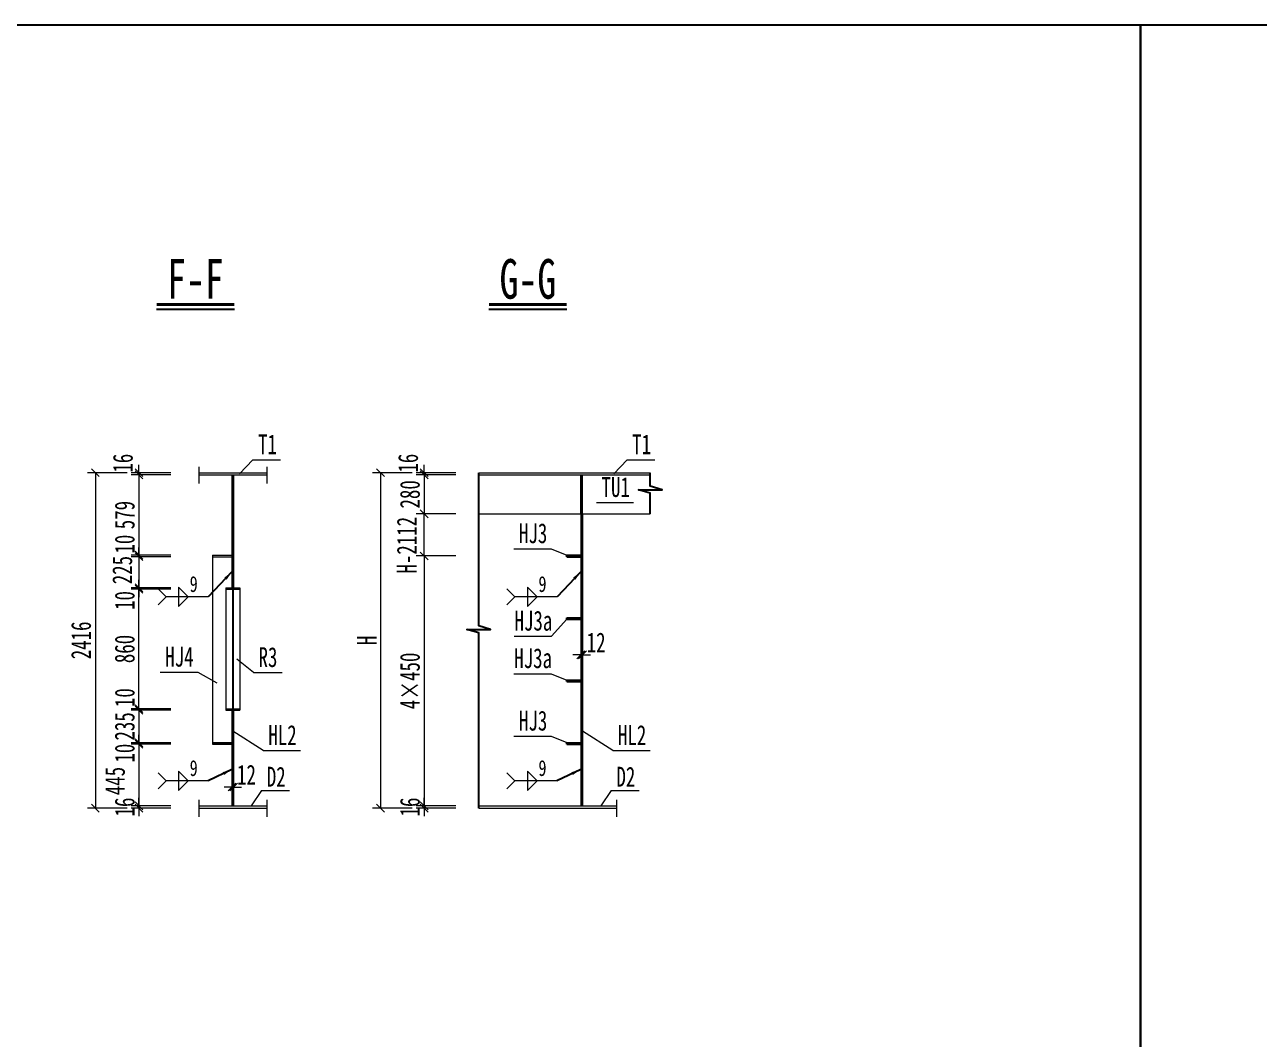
# Model space of a CAD drawing. Header units: millimetres. Extents: x -89049 to 410567, y -307459 to -100425.
# Drawn here: x 248534 to 257421, y -145943 to -138634 of the extents above; entities that cross this region are included whole.
import ezdxf
from ezdxf.enums import TextEntityAlignment as Align

# ---------------------------------------------------------------- set-up
doc = ezdxf.new("R2010")
doc.units = ezdxf.units.MM
doc.linetypes.add('DASHED', pattern=[0.75, 0.5, -0.25])
doc.layers.get('Defpoints').update_dxf_attribs({"color": 8})
for name, color, linetype, lineweight in [('Dim', 4, 'Continuous', 15), ('文字', 7, 'Continuous', 15), ('标注线及字体', 2, 'Continuous', 15), ('细实线', 4, 'Continuous', 15), ('虚线', 7, 'DASHED', 13), ('钢板粗线', 1, 'Continuous', 25), ('钢板细线', 6, 'Continuous', 15)]:
    doc.layers.add(name, color=color, linetype=linetype, lineweight=lineweight)
doc.layers.add('Text', color=4, linetype='Continuous')
doc.styles.add('111', font='', dxfattribs={"width": 0.7})
doc.styles.add('BM_Dim', font='', dxfattribs={"width": 0.85})
doc.styles.add('SMEDI', font='', dxfattribs={"width": 0.75})
doc.styles.get("Standard").update_dxf_attribs({"font": ''})
doc.styles.get('111').set_extended_font_data('仿宋_GB2312')
doc.styles.get('BM_Dim').set_extended_font_data('仿宋_GB2312')
doc.styles.get('SMEDI').set_extended_font_data('仿宋_GB2312')
doc.styles.get('Standard').set_extended_font_data('仿宋_GB2312')
doc.dimstyles.new('200', dxfattribs={"dimscale": 0, "dimtxt": 2.5, "dimasz": 1, "dimexe": 1, "dimexo": 1, "dimgap": 0.6, "dimtad": 1, "dimdec": 0, "dimdsep": 46, "dimtxsty": '111', "dimblk": 'OBLIQUE', "dimcen": 0, "dimclrd": 4, "dimclre": 4, "dimclrt": 4, "dimadec": 1, "dimazin": 2, "dimtfac": 1, "dimtdec": 0, "dimtix": 1, "dimtmove": 2, "dimatfit": 3, "dimfxl": 4, "dimfxlon": 1, "dimtolj": 1, "dimlwd": -1, "dimlwe": -1, "dimarcsym": 0})
doc.dimstyles.new('MSteel_1.0_1.0', dxfattribs={"dimtxt": 3, "dimasz": 1.2, "dimexe": 1, "dimexo": 1, "dimgap": 1, "dimtad": 3, "dimtoh": 1, "dimdec": 0, "dimzin": 0, "dimdsep": 46, "dimtxsty": 'Standard', "dimblk": 'ARCHTICK', "dimcen": 0.09, "dimclrd": 3, "dimclre": 3, "dimadec": 0, "dimazin": 0, "dimtfac": 1, "dimtdec": 4, "dimtofl": 0, "dimtmove": 0, "dimatfit": 3, "dimfxl": 1, "dimtolj": 1, "dimtzin": 0, "dimarcsym": 0})

# ---------------------------------------------------------------- blocks, each defined once
blk = doc.blocks.new('_Oblique')
at = {"color": 0, "linetype": 'ByBlock', "lineweight": -2}
blk.add_line((-0.5, -0.5), (0.5, 0.5), dxfattribs=at)
blk = doc.blocks.new('*D1506')
at = {"layer": 'Defpoints', "color": 0, "transparency": 16777216}
for p in [(250026, -144062.6), (250038, -144062.2), (250038, -144125.4)]:
    blk.add_point(p, dxfattribs=at)
at = {"layer": '细实线', "color": 4, "transparency": 16777216}
for p, q in [((250026, -144125.4), (249968.8, -144125.4)), ((250026, -144119.7), (250026, -144182.5)), ((250026, -144125.4), (250038, -144125.4)), ((250038, -144119.3), (250038, -144182.5)), ((250038, -144125.4), (250095.1, -144125.4))]:
    blk.add_line(p, q, dxfattribs=at)
at = {"layer": '细实线', "color": 4, "transparency": 16777216, "xscale": 57.14285714285715, "yscale": 57.14285714285715, "zscale": 57.14285714285715}
blk.add_blockref('_Oblique', (250026, -144125.4), dxfattribs=at)
at = {"layer": '细实线', "color": 4, "transparency": 16777216, "xscale": 57.14285714285715, "yscale": 57.14285714285715, "zscale": 57.14285714285715, "rotation": 180}
blk.add_blockref('_Oblique', (250038, -144125.4), dxfattribs=at)
at = {"layer": '细实线', "color": 4, "transparency": 16777216, "insert": (250130.2, -144036.3), "char_height": 142.86, "attachment_point": 5, "style": '111'}
blk.add_mtext('\\A1;12', dxfattribs=at)
blk = doc.blocks.new('*D1507')
at = {"layer": 'Defpoints', "color": 0, "transparency": 16777216}
for p in [(249756.2, -143571.1), (249356.6, -143806.1), (249764.4, -143806.1)]:
    blk.add_point(p, dxfattribs=at)
at = {"layer": '细实线', "color": 4, "transparency": 16777216}
for p, q in [((249356.6, -143571.1), (249356.6, -143514)), ((249585.1, -143571.1), (249299.4, -143571.1)), ((249356.6, -143571.1), (249356.6, -143806.1)), ((249585.1, -143806.1), (249299.4, -143806.1)), ((249356.6, -143806.1), (249356.6, -143863.3))]:
    blk.add_line(p, q, dxfattribs=at)
at = {"layer": '细实线', "color": 4, "transparency": 16777216, "xscale": 57.14285714285715, "yscale": 57.14285714285715, "zscale": 57.14285714285715}
for p, rotation in [((249356.6, -143571.1), 270), ((249356.6, -143806.1), 90)]:
    blk.add_blockref('_Oblique', p, dxfattribs=dict(at, rotation=rotation))
at = {"layer": '细实线', "color": 4, "transparency": 16777216, "insert": (249254.3, -143688.6), "char_height": 142.86, "attachment_point": 5, "rotation": 90, "style": '111'}
blk.add_mtext('\\A1;235', dxfattribs=at)
blk = doc.blocks.new('*D1508')
at = {"layer": 'Defpoints', "color": 0, "transparency": 16777216}
for p in [(249529.2, -143816.1), (249356.6, -144261.1), (250296.3, -144261.1)]:
    blk.add_point(p, dxfattribs=at)
at = {"layer": '细实线', "color": 4, "transparency": 16777216}
for p, q in [((249472, -143816.1), (249299.4, -143816.1)), ((249356.6, -143816.1), (249356.6, -144261.1)), ((249585.2, -144261.1), (249299.4, -144261.1))]:
    blk.add_line(p, q, dxfattribs=at)
at = {"layer": '细实线', "color": 4, "transparency": 16777216, "xscale": 57.14285714285715, "yscale": 57.14285714285715, "zscale": 57.14285714285715}
for p, rotation in [((249356.6, -143816.1), 90), ((249356.6, -144261.1), 270)]:
    blk.add_blockref('_Oblique', p, dxfattribs=dict(at, rotation=rotation))
at = {"layer": '细实线', "color": 4, "transparency": 16777216, "insert": (249184.5, -144082.2), "char_height": 142.86, "attachment_point": 5, "rotation": 90, "style": '111'}
blk.add_mtext('\\A1;445', dxfattribs=at)
blk = doc.blocks.new('*D1509')
at = {"layer": 'Defpoints', "color": 0, "transparency": 16777216}
for p in [(249356.6, -144277.1), (250263.4, -144261.1), (250263.4, -144277.1)]:
    blk.add_point(p, dxfattribs=at)
at = {"layer": '细实线', "color": 4, "transparency": 16777216}
for p, q in [((249356.6, -144261.1), (249356.6, -144204)), ((249585.2, -144261.1), (249299.4, -144261.1)), ((249585.2, -144277.1), (249299.4, -144277.1)), ((249356.6, -144261.1), (249356.6, -144277.1)), ((249356.6, -144277.1), (249356.6, -144334.3))]:
    blk.add_line(p, q, dxfattribs=at)
at = {"layer": '细实线', "color": 4, "transparency": 16777216, "xscale": 57.14285714285715, "yscale": 57.14285714285715, "zscale": 57.14285714285715}
for p, rotation in [((249356.6, -144261.1), 270), ((249356.6, -144277.1), 90)]:
    blk.add_blockref('_Oblique', p, dxfattribs=dict(at, rotation=rotation))
at = {"layer": '细实线', "color": 4, "transparency": 16777216, "insert": (249254.4, -144269.1), "char_height": 142.86, "attachment_point": 5, "rotation": 90, "style": '111'}
blk.add_mtext('\\A1;16', dxfattribs=at)
blk = doc.blocks.new('*D1510')
at = {"layer": 'Defpoints', "color": 0, "transparency": 16777216}
for p in [(249527.9, -141861.1), (249042.5, -144277.1), (249492.8, -144277.1)]:
    blk.add_point(p, dxfattribs=at)
at = {"layer": '细实线', "color": 4, "transparency": 16777216}
for p, q in [((249271.1, -141861.1), (248985.4, -141861.1)), ((249042.5, -141861.1), (249042.5, -144277.1)), ((249271.1, -144277.1), (248985.4, -144277.1))]:
    blk.add_line(p, q, dxfattribs=at)
at = {"layer": '细实线', "color": 4, "transparency": 16777216, "xscale": 57.14285714285715, "yscale": 57.14285714285715, "zscale": 57.14285714285715}
for p, rotation in [((249042.5, -141861.1), 90), ((249042.5, -144277.1), 270)]:
    blk.add_blockref('_Oblique', p, dxfattribs=dict(at, rotation=rotation))
at = {"layer": '细实线', "color": 4, "transparency": 16777216, "insert": (248940.3, -143069.1), "char_height": 142.86, "attachment_point": 5, "rotation": 90, "style": '111'}
blk.add_mtext('\\A1;2416', dxfattribs=at)
blk = doc.blocks.new('*D1511')
at = {"layer": 'Defpoints', "color": 0, "transparency": 16777216}
for p in [(249356.6, -141877.1), (250281.2, -141861.1), (250281.2, -141877.1)]:
    blk.add_point(p, dxfattribs=at)
at = {"layer": '细实线', "color": 4, "transparency": 16777216}
for p, q in [((249356.6, -141861.1), (249356.6, -141804)), ((249585.1, -141861.1), (249299.4, -141861.1)), ((249585.1, -141877.1), (249299.4, -141877.1)), ((249356.6, -141861.1), (249356.6, -141877.1)), ((249356.6, -141877.1), (249356.6, -141934.3))]:
    blk.add_line(p, q, dxfattribs=at)
at = {"layer": '细实线', "color": 4, "transparency": 16777216, "xscale": 57.14285714285715, "yscale": 57.14285714285715, "zscale": 57.14285714285715}
for p, rotation in [((249356.6, -141861.1), 270), ((249356.6, -141877.1), 90)]:
    blk.add_blockref('_Oblique', p, dxfattribs=dict(at, rotation=rotation))
at = {"layer": '细实线', "color": 4, "transparency": 16777216, "insert": (249241.4, -141792.7), "char_height": 142.86, "attachment_point": 5, "rotation": 90, "style": '111'}
blk.add_mtext('\\A1;16', dxfattribs=at)
blk = doc.blocks.new('*D1512')
at = {"layer": 'Defpoints', "color": 0, "transparency": 16777216}
for p in [(249510.4, -141877.1), (249356.6, -142456.1), (249652.3, -142456.1)]:
    blk.add_point(p, dxfattribs=at)
at = {"layer": '细实线', "color": 4, "transparency": 16777216}
for p, q in [((249453.3, -141877.1), (249299.4, -141877.1)), ((249356.6, -141877.1), (249356.6, -142456.1)), ((249585.1, -142456.1), (249299.4, -142456.1))]:
    blk.add_line(p, q, dxfattribs=at)
at = {"layer": '细实线', "color": 4, "transparency": 16777216, "xscale": 57.14285714285715, "yscale": 57.14285714285715, "zscale": 57.14285714285715}
for p, rotation in [((249356.6, -141877.1), 90), ((249356.6, -142456.1), 270)]:
    blk.add_blockref('_Oblique', p, dxfattribs=dict(at, rotation=rotation))
at = {"layer": '细实线', "color": 4, "transparency": 16777216, "insert": (249254.3, -142166.6), "char_height": 142.86, "attachment_point": 5, "rotation": 90, "style": '111'}
blk.add_mtext('\\A1;579', dxfattribs=at)
blk = doc.blocks.new('*D1513')
at = {"layer": 'Defpoints', "color": 0, "transparency": 16777216}
for p in [(249356.6, -142701.1), (249745.7, -142701.1), (249618.5, -143561.1)]:
    blk.add_point(p, dxfattribs=at)
at = {"layer": '细实线', "color": 4, "transparency": 16777216}
for p, q in [((249585.1, -142701.1), (249299.4, -142701.1)), ((249356.6, -143561.1), (249356.6, -142701.1)), ((249561.4, -143561.1), (249299.4, -143561.1))]:
    blk.add_line(p, q, dxfattribs=at)
at = {"layer": '细实线', "color": 4, "transparency": 16777216, "xscale": 57.14285714285715, "yscale": 57.14285714285715, "zscale": 57.14285714285715}
for p, rotation in [((249356.6, -142701.1), 90), ((249356.6, -143561.1), 270)]:
    blk.add_blockref('_Oblique', p, dxfattribs=dict(at, rotation=rotation))
at = {"layer": '细实线', "color": 4, "transparency": 16777216, "insert": (249254.3, -143131.1), "char_height": 142.86, "attachment_point": 5, "rotation": 90, "style": '111'}
blk.add_mtext('\\A1;860', dxfattribs=at)
blk = doc.blocks.new('*D1514')
at = {"layer": 'Defpoints', "color": 0, "transparency": 16777216}
for p in [(249724.3, -142466.1), (249356.6, -142691.1), (249720.5, -142691.1)]:
    blk.add_point(p, dxfattribs=at)
at = {"layer": '细实线', "color": 4, "transparency": 16777216}
for p, q in [((249585.1, -142466.1), (249299.4, -142466.1)), ((249356.6, -142466.1), (249356.6, -142691.1)), ((249585.1, -142691.1), (249299.4, -142691.1))]:
    blk.add_line(p, q, dxfattribs=at)
at = {"layer": '细实线', "color": 4, "transparency": 16777216, "xscale": 57.14285714285715, "yscale": 57.14285714285715, "zscale": 57.14285714285715}
for p, rotation in [((249356.6, -142466.1), 90), ((249356.6, -142691.1), 270)]:
    blk.add_blockref('_Oblique', p, dxfattribs=dict(at, rotation=rotation))
at = {"layer": '细实线', "color": 4, "transparency": 16777216, "insert": (249237.1, -142562.8), "char_height": 142.86, "attachment_point": 5, "rotation": 90, "style": '111'}
blk.add_mtext('\\A1;225', dxfattribs=at)
blk = doc.blocks.new('角焊缝1')
at = {"layer": 'Dim'}
blk.add_line((-3101.17, 370.22), (-3106.48, 370.22), dxfattribs=at)
blk.add_lwpolyline([(-3107.48, 369.22), (-3106.48, 370.22), (-3107.48, 371.22)], dxfattribs=at)
blk.add_lwpolyline([(-3104.91, 371.45), (-3104.91, 368.99), (-3103.68, 370.22)], close=True, dxfattribs=at)
blk = doc.blocks.new('_ArchTick')
at = {"color": 0, "linetype": 'ByBlock', "const_width": 0.15}
blk.add_lwpolyline([(-0.5, -0.5), (0.5, 0.5)], dxfattribs=at)
blk = doc.blocks.new('*D1523')
at = {"layer": 'Defpoints', "color": 0, "transparency": 16777216}
for p in [(249356.6, -143816.1), (249719.4, -143816.1), (249720.5, -143806.1)]:
    blk.add_point(p, dxfattribs=at)
at = {"layer": '细实线', "color": 4, "transparency": 16777216}
for p, q in [((249356.6, -143806.1), (249356.6, -143749)), ((249585.2, -143806.1), (249299.4, -143806.1)), ((249585.2, -143816.1), (249299.4, -143816.1)), ((249356.6, -143806.1), (249356.6, -143816.1)), ((249356.6, -143816.1), (249356.6, -143873.3))]:
    blk.add_line(p, q, dxfattribs=at)
at = {"layer": '细实线', "color": 4, "transparency": 16777216, "xscale": 57.14285714285715, "yscale": 57.14285714285715, "zscale": 57.14285714285715}
for p, rotation in [((249356.6, -143806.1), 270), ((249356.6, -143816.1), 90)]:
    blk.add_blockref('_Oblique', p, dxfattribs=dict(at, rotation=rotation))
at = {"layer": '细实线', "color": 4, "transparency": 16777216, "insert": (249254.4, -143881.5), "char_height": 142.86, "attachment_point": 5, "rotation": 90, "style": '111'}
blk.add_mtext('\\A1;10', dxfattribs=at)
blk = doc.blocks.new('*D1524')
at = {"layer": 'Defpoints', "color": 0, "transparency": 16777216}
for p in [(249356.6, -143571.1), (249719.4, -143571.1), (249720.5, -143561.1)]:
    blk.add_point(p, dxfattribs=at)
at = {"layer": '细实线', "color": 4, "transparency": 16777216}
for p, q in [((249356.6, -143561.1), (249356.6, -143504)), ((249585.2, -143561.1), (249299.4, -143561.1)), ((249585.2, -143571.1), (249299.4, -143571.1)), ((249356.6, -143561.1), (249356.6, -143571.1)), ((249356.6, -143571.1), (249356.6, -143628.3))]:
    blk.add_line(p, q, dxfattribs=at)
at = {"layer": '细实线', "color": 4, "transparency": 16777216, "xscale": 57.14285714285715, "yscale": 57.14285714285715, "zscale": 57.14285714285715}
for p, rotation in [((249356.6, -143561.1), 270), ((249356.6, -143571.1), 90)]:
    blk.add_blockref('_Oblique', p, dxfattribs=dict(at, rotation=rotation))
at = {"layer": '细实线', "color": 4, "transparency": 16777216, "insert": (249254.4, -143481.3), "char_height": 142.86, "attachment_point": 5, "rotation": 90, "style": '111'}
blk.add_mtext('\\A1;10', dxfattribs=at)
blk = doc.blocks.new('*D1525')
at = {"layer": 'Defpoints', "color": 0, "transparency": 16777216}
for p in [(249356.6, -142701.1), (249719.4, -142701.1), (249720.5, -142691.1)]:
    blk.add_point(p, dxfattribs=at)
at = {"layer": '细实线', "color": 4, "transparency": 16777216}
for p, q in [((249585.2, -142691.1), (249299.4, -142691.1)), ((249585.2, -142701.1), (249299.4, -142701.1)), ((249356.6, -142691.1), (249356.6, -142634)), ((249356.6, -142691.1), (249356.6, -142701.1)), ((249356.6, -142701.1), (249356.6, -142758.3))]:
    blk.add_line(p, q, dxfattribs=at)
at = {"layer": '细实线', "color": 4, "transparency": 16777216, "xscale": 57.14285714285715, "yscale": 57.14285714285715, "zscale": 57.14285714285715}
for p, rotation in [((249356.6, -142691.1), 270), ((249356.6, -142701.1), 90)]:
    blk.add_blockref('_Oblique', p, dxfattribs=dict(at, rotation=rotation))
at = {"layer": '细实线', "color": 4, "transparency": 16777216, "insert": (249254.4, -142781.8), "char_height": 142.86, "attachment_point": 5, "rotation": 90, "style": '111'}
blk.add_mtext('\\A1;10', dxfattribs=at)
blk = doc.blocks.new('*D1526')
at = {"layer": 'Defpoints', "color": 0, "transparency": 16777216}
for p in [(249356.6, -142466.1), (249719.4, -142466.1), (249720.5, -142456.1)]:
    blk.add_point(p, dxfattribs=at)
at = {"layer": '细实线', "color": 4, "transparency": 16777216}
for p, q in [((249356.6, -142456.1), (249356.6, -142399)), ((249585.2, -142456.1), (249299.4, -142456.1)), ((249585.2, -142466.1), (249299.4, -142466.1)), ((249356.6, -142456.1), (249356.6, -142466.1)), ((249356.6, -142466.1), (249356.6, -142523.3))]:
    blk.add_line(p, q, dxfattribs=at)
at = {"layer": '细实线', "color": 4, "transparency": 16777216, "xscale": 57.14285714285715, "yscale": 57.14285714285715, "zscale": 57.14285714285715}
for p, rotation in [((249356.6, -142456.1), 270), ((249356.6, -142466.1), 90)]:
    blk.add_blockref('_Oblique', p, dxfattribs=dict(at, rotation=rotation))
at = {"layer": '细实线', "color": 4, "transparency": 16777216, "insert": (249254.4, -142375.9), "char_height": 142.86, "attachment_point": 5, "rotation": 90, "style": '111'}
blk.add_mtext('\\A1;10', dxfattribs=at)
blk = doc.blocks.new('*D1527')
at = {"layer": 'Defpoints', "color": 0, "transparency": 16777216}
for p in [(252536.6, -143125.2), (252548.6, -143116.5), (252548.6, -143173)]:
    blk.add_point(p, dxfattribs=at)
at = {"layer": '细实线', "color": 4, "transparency": 16777216}
for p, q in [((252536.6, -143173), (252479.5, -143173)), ((252536.6, -143173), (252536.6, -143230.2)), ((252536.6, -143173), (252548.6, -143173)), ((252548.6, -143173), (252548.6, -143230.2)), ((252548.6, -143173), (252605.7, -143173))]:
    blk.add_line(p, q, dxfattribs=at)
at = {"layer": '细实线', "color": 4, "transparency": 16777216, "xscale": 57.14285714285715, "yscale": 57.14285714285715, "zscale": 57.14285714285715}
blk.add_blockref('_Oblique', (252536.6, -143173), dxfattribs=at)
at = {"layer": '细实线', "color": 4, "transparency": 16777216, "xscale": 57.14285714285715, "yscale": 57.14285714285715, "zscale": 57.14285714285715, "rotation": 180}
blk.add_blockref('_Oblique', (252548.6, -143173), dxfattribs=at)
at = {"layer": '细实线', "color": 4, "transparency": 16777216, "insert": (252646.9, -143084), "char_height": 142.86, "attachment_point": 5, "style": '111'}
blk.add_mtext('\\A1;12', dxfattribs=at)
blk = doc.blocks.new('*D1528')
at = {"layer": 'Defpoints', "color": 0, "transparency": 16777216}
for p in [(252396.6, -142461.1), (251409.6, -144261.1), (252349.3, -144261.1)]:
    blk.add_point(p, dxfattribs=at)
at = {"layer": '细实线', "color": 4, "transparency": 16777216}
for p, q in [((251638.2, -142461.1), (251352.5, -142461.1)), ((251409.6, -142461.1), (251409.6, -144261.1)), ((251638.2, -144261.1), (251352.5, -144261.1))]:
    blk.add_line(p, q, dxfattribs=at)
at = {"layer": '细实线', "color": 4, "transparency": 16777216, "xscale": 57.14285714285715, "yscale": 57.14285714285715, "zscale": 57.14285714285715}
for p, rotation in [((251409.6, -142461.1), 90), ((251409.6, -144261.1), 270)]:
    blk.add_blockref('_Oblique', p, dxfattribs=dict(at, rotation=rotation))
at = {"layer": '细实线', "color": 4, "transparency": 16777216, "insert": (251307.4, -143361.1), "char_height": 142.86, "attachment_point": 5, "rotation": 90, "style": '111'}
blk.add_mtext('\\A1;4×450', dxfattribs=at)
blk = doc.blocks.new('*D1529')
at = {"layer": 'Defpoints', "color": 0, "transparency": 16777216}
for p in [(251409.6, -144277.1), (252316.5, -144261.1), (252316.5, -144277.1)]:
    blk.add_point(p, dxfattribs=at)
at = {"layer": '细实线', "color": 4, "transparency": 16777216}
for p, q in [((251409.6, -144261.1), (251409.6, -144204)), ((251638.2, -144261.1), (251352.5, -144261.1)), ((251638.2, -144277.1), (251352.5, -144277.1)), ((251409.6, -144261.1), (251409.6, -144277.1)), ((251409.6, -144277.1), (251409.6, -144334.3))]:
    blk.add_line(p, q, dxfattribs=at)
at = {"layer": '细实线', "color": 4, "transparency": 16777216, "xscale": 57.14285714285715, "yscale": 57.14285714285715, "zscale": 57.14285714285715}
for p, rotation in [((251409.6, -144261.1), 270), ((251409.6, -144277.1), 90)]:
    blk.add_blockref('_Oblique', p, dxfattribs=dict(at, rotation=rotation))
at = {"layer": '细实线', "color": 4, "transparency": 16777216, "insert": (251307.4, -144269.1), "char_height": 142.86, "attachment_point": 5, "rotation": 90, "style": '111'}
blk.add_mtext('\\A1;16', dxfattribs=at)
blk = doc.blocks.new('*D1530')
at = {"layer": 'Defpoints', "color": 0, "transparency": 16777216}
for p in [(251581, -141861.1), (251095.6, -144277.1), (251545.8, -144277.1)]:
    blk.add_point(p, dxfattribs=at)
at = {"layer": '细实线', "color": 4, "transparency": 16777216}
for p, q in [((251324.1, -141861.1), (251038.4, -141861.1)), ((251095.6, -141861.1), (251095.6, -144277.1)), ((251324.1, -144277.1), (251038.4, -144277.1))]:
    blk.add_line(p, q, dxfattribs=at)
at = {"layer": '细实线', "color": 4, "transparency": 16777216, "xscale": 57.14285714285715, "yscale": 57.14285714285715, "zscale": 57.14285714285715}
for p, rotation in [((251095.6, -141861.1), 90), ((251095.6, -144277.1), 270)]:
    blk.add_blockref('_Oblique', p, dxfattribs=dict(at, rotation=rotation))
at = {"layer": '细实线', "color": 4, "transparency": 16777216, "insert": (250996.8, -143069.1), "char_height": 142.86, "attachment_point": 5, "rotation": 90, "style": '111'}
blk.add_mtext('\\A1;H', dxfattribs=at)
blk = doc.blocks.new('*D1531')
at = {"layer": 'Defpoints', "color": 0, "transparency": 16777216}
for p in [(251409.6, -141877.1), (252334.2, -141861.1), (252334.2, -141877.1)]:
    blk.add_point(p, dxfattribs=at)
at = {"layer": '细实线', "color": 4, "transparency": 16777216}
for p, q in [((251409.6, -141861.1), (251409.6, -141804)), ((251638.2, -141861.1), (251352.4, -141861.1)), ((251638.2, -141877.1), (251352.4, -141877.1)), ((251409.6, -141861.1), (251409.6, -141877.1)), ((251409.6, -141877.1), (251409.6, -141934.3))]:
    blk.add_line(p, q, dxfattribs=at)
at = {"layer": '细实线', "color": 4, "transparency": 16777216, "xscale": 57.14285714285715, "yscale": 57.14285714285715, "zscale": 57.14285714285715}
for p, rotation in [((251409.6, -141861.1), 270), ((251409.6, -141877.1), 90)]:
    blk.add_blockref('_Oblique', p, dxfattribs=dict(at, rotation=rotation))
at = {"layer": '细实线', "color": 4, "transparency": 16777216, "insert": (251294.4, -141792.7), "char_height": 142.86, "attachment_point": 5, "rotation": 90, "style": '111'}
blk.add_mtext('\\A1;16', dxfattribs=at)
blk = doc.blocks.new('*D1532')
at = {"layer": 'Defpoints', "color": 0, "transparency": 16777216}
for p in [(251563.5, -141877.1), (251409.6, -142157.1), (252334.2, -142157.1)]:
    blk.add_point(p, dxfattribs=at)
at = {"layer": '细实线', "color": 4, "transparency": 16777216}
for p, q in [((251506.3, -141877.1), (251352.4, -141877.1)), ((251409.6, -141877.1), (251409.6, -142157.1)), ((251638.2, -142157.1), (251352.4, -142157.1))]:
    blk.add_line(p, q, dxfattribs=at)
at = {"layer": '细实线', "color": 4, "transparency": 16777216, "xscale": 57.14285714285715, "yscale": 57.14285714285715, "zscale": 57.14285714285715}
for p, rotation in [((251409.6, -141877.1), 90), ((251409.6, -142157.1), 270)]:
    blk.add_blockref('_Oblique', p, dxfattribs=dict(at, rotation=rotation))
at = {"layer": '细实线', "color": 4, "transparency": 16777216, "insert": (251307.3, -142017.1), "char_height": 142.86, "attachment_point": 5, "rotation": 90, "style": '111'}
blk.add_mtext('\\A1;280', dxfattribs=at)
blk = doc.blocks.new('*D1533')
at = {"layer": 'Defpoints', "color": 0, "transparency": 16777216}
for p in [(251409.6, -142157.1), (252385.1, -142157.1), (252396.6, -142461.1)]:
    blk.add_point(p, dxfattribs=at)
at = {"layer": '细实线', "color": 4, "transparency": 16777216}
for p, q in [((251638.2, -142157.1), (251352.4, -142157.1)), ((251409.6, -142461.1), (251409.6, -142157.1)), ((251638.2, -142461.1), (251352.4, -142461.1))]:
    blk.add_line(p, q, dxfattribs=at)
at = {"layer": '细实线', "color": 4, "transparency": 16777216, "xscale": 57.14285714285715, "yscale": 57.14285714285715, "zscale": 57.14285714285715}
for p, rotation in [((251409.6, -142157.1), 90), ((251409.6, -142461.1), 270)]:
    blk.add_blockref('_Oblique', p, dxfattribs=dict(at, rotation=rotation))
at = {"layer": '细实线', "color": 4, "transparency": 16777216, "insert": (251283.7, -142383.6), "char_height": 142.86, "attachment_point": 5, "rotation": 90, "style": '111'}
blk.add_mtext('\\A1;H-2112', dxfattribs=at)
blk = doc.blocks.new('10-100加劲 无过焊孔')
at = {"layer": 'Defpoints'}
blk.add_line((0, -100), (0, 0), dxfattribs=at)
at = {"layer": '钢板粗线', "color": 7}
for p, q in [((-5, -100), (-5, 0)), ((-5, 0), (5, 0)), ((5, -100), (5, 0)), ((-5, -100), (5, -100))]:
    blk.add_line(p, q, dxfattribs=at)

msp = doc.modelspace()

# ---------------------------------------------------------------- linework, layer by layer
at = {"color": 4}
for p, q in [((249482.9, -140684.5), (250043.1, -140684.5)), ((251875.5, -140684.5), (252435.7, -140684.5))]:
    msp.add_line(p, q, dxfattribs=at)
at = {"color": 6, "const_width": 20.6}
for points in [[(249482.9, -140650.2), (250043.1, -140650.2)], [(251875.5, -140650.2), (252435.7, -140650.2)]]:
    msp.add_lwpolyline(points, dxfattribs=at)
at = {"color": 4}
for points in [[(251801.7, -144277.1), (251801.7, -143015.5), (251716, -142989.7), (251887.5, -142989.7), (251801.7, -142964), (251801.7, -142929.7), (251801.7, -141861.1)], [(253037.1, -142157.1), (253037.1, -142009.6), (252951.3, -141983.8), (253122.8, -141983.8), (253037.1, -141958.1), (253037.1, -141923.8), (253037.1, -141861.1)]]:
    msp.add_lwpolyline(points, dxfattribs=at)
at = {"layer": 'Defpoints'}
for p, q in [((250032, -141877.1), (250032, -144261.1)), ((252542.6, -141877.1), (252542.6, -144261.1)), ((249886, -143811.1), (250026, -143811.1))]:
    msp.add_line(p, q, dxfattribs=at)
for points in [[(234566.6, -138634.1), (256566.6, -138634.1), (256566.6, -153251.3), (234566.6, -153251.3)], [(256566.6, -138634.1), (278566.6, -138634.1), (278566.6, -153251.3), (256566.6, -153251.3)]]:
    msp.add_lwpolyline(points, close=True, dxfattribs=at)
at = {"layer": '细实线'}
for p, q in [((249788, -141818.7), (249788, -141939.4)), ((250176.7, -141767.5), (250080.7, -141868.6)), ((250176.7, -141767.5), (250376.2, -141767.5)), ((250276, -141818.7), (250276, -141939.4)), ((252869.8, -141767.5), (252773.8, -141868.6)), ((252869.8, -141767.5), (253069.3, -141767.5)), ((252648.6, -142075.3), (252917.3, -142075.3)), ((252055.1, -142409.2), (252322.8, -142409.2)), ((252322.8, -142409.2), (252436.6, -142455.1)), ((252325, -143039.2), (252436.6, -142917.1)), ((252057.3, -143039.2), (252325, -143039.2)), ((250180.2, -143300.3), (250062, -143204.3)), ((249508.9, -143297.6), (249780.4, -143297.6)), ((249780.4, -143297.6), (249917.4, -143375.4)), ((250180.2, -143300.3), (250386.2, -143300.3)), ((252055.1, -143309.2), (252322.8, -143309.2)), ((252322.8, -143309.2), (252436.6, -143355.1)), ((250251.2, -143863), (250032, -143723.5)), ((252055.1, -143759.2), (252322.8, -143759.2)), ((252322.8, -143759.2), (252436.6, -143805.1)), ((252767.8, -143863), (252548.6, -143723.5)), ((250251.2, -143863), (250518.8, -143863)), ((252767.8, -143863), (253035.5, -143863)), ((249788, -144218.7), (249788, -144339.4)), ((250239.6, -144149.4), (250164.4, -144261.1)), ((250239.6, -144149.4), (250439.1, -144149.4)), ((250276, -144218.7), (250276, -144339.4)), ((252756.2, -144149.4), (252681.1, -144261.1)), ((252756.2, -144149.4), (252955.8, -144149.4)), ((252792.6, -144218.7), (252792.6, -144339.4))]:
    msp.add_line(p, q, dxfattribs=at)
at = {"layer": '虚线', "ltscale": 2}
for p, q in [((252536.6, -142157.1), (252536.6, -141877.1)), ((252548.6, -142157.1), (252548.6, -141877.1))]:
    msp.add_line(p, q, dxfattribs=at)
at = {"layer": '钢板细线'}
for p, q in [((249788, -141861.1), (250276, -141861.1)), ((249788, -141877.1), (250276, -141877.1)), ((250026, -141877.1), (250026, -142691.1)), ((250038, -141877.1), (250038, -142691.1)), ((251801.7, -141861.1), (253037.1, -141861.1)), ((251801.7, -141877.1), (253037.1, -141877.1)), ((251801.7, -142157.1), (253037.1, -142157.1)), ((252536.6, -142157.1), (252536.6, -144261.1)), ((252548.6, -142157.1), (252548.6, -144261.1)), ((249886, -142455.1), (250026, -142455.1)), ((249886, -142455.1), (249886, -143817.1)), ((249886, -142467.1), (250026, -142467.1)), ((249982, -142691.1), (250082, -142691.1)), ((249982, -142691.1), (249982, -143571.1)), ((249982, -142701.1), (250082, -142701.1)), ((250082, -142691.1), (250082, -143571.1)), ((249982, -143561.1), (250082, -143561.1)), ((249982, -143571.1), (250082, -143571.1)), ((250026, -143571.1), (250026, -144261.1)), ((250038, -143571.1), (250038, -144261.1)), ((249886, -143805.1), (250026, -143805.1)), ((249886, -143817.1), (250026, -143817.1)), ((249788, -144261.1), (250276, -144261.1)), ((249788, -144277.1), (250276, -144277.1)), ((251801.7, -144261.1), (252792.6, -144261.1)), ((251801.7, -144277.1), (252792.6, -144277.1))]:
    msp.add_line(p, q, dxfattribs=at)

# ---------------------------------------------------------------- block references
at = {"layer": '细实线', "color": 8, "xscale": 57.1428571428572, "yscale": 57.1428571428572, "zscale": 57.1428571428572}
for p in [(427064.9, -163910.8), (429575.5, -163910.8), (427064.8, -165236.4), (429575.4, -165236.4)]:
    msp.add_blockref('角焊缝1', p, dxfattribs=at)
at = {"layer": '钢板细线', "xscale": -1, "rotation": 270}
for p in [(252536.6, -142461.1), (252536.6, -142911.1), (252536.6, -143361.1), (252536.6, -143811.1)]:
    msp.add_blockref('10-100加劲 无过焊孔', p, dxfattribs=at)

# ---------------------------------------------------------------- texts
at = {"layer": 'Text', "style": 'SMEDI', "width": 0.75}
for p in [(249721.3, -142663.2), (252231.9, -142663.2), (249721.2, -143988.8), (252231.8, -143988.8)]:
    msp.add_text('9', height=114.3, dxfattribs=at).set_placement(p, align=Align.MIDDLE_LEFT)
at = {"layer": '文字', "style": 'BM_Dim', "width": 0.7}
for s, p in [('T1', (250281.6, -141770.9)), ('T1', (252974.7, -141770.9)), ('TU1', (252788.1, -142078.8)), ('HJ3', (252193.6, -142411.5)), ('HJ3a', (252195.7, -143041.5)), ('HJ4', (249647.4, -143301)), ('R3', (250285.1, -143303.8)), ('HJ3a', (252193.6, -143311.5)), ('HJ3', (252193.6, -143761.5)), ('HL2', (250389.6, -143865.3)), ('HL2', (252906.2, -143865.3)), ('D2', (250344.5, -144165.3)), ('D2', (252861.1, -144165.3))]:
    msp.add_text(s, height=142.86, dxfattribs=at).set_placement(p, align=Align.BOTTOM_CENTER)
at = {"layer": '标注线及字体', "style": '111', "width": 0.7}
for s, p in [('G-G', (252155.6, -140465.1)), ('F-F', (249763, -140465.1))]:
    msp.add_text(s, height=285.71, dxfattribs=at).set_placement(p, align=Align.MIDDLE)

# ---------------------------------------------------------------- dimensions: what is measured, and where the dimension line sits
at = {"layer": '细实线'}
for base, p1, p2, override, picture, middle in [((249356.6, -141877.1), (250281.2, -141861.1), (250281.2, -141877.1), {"dimscale": 57.142857, "dimblk": 'Oblique'}, '*D1511', (249241.4, -141792.7)), ((251409.6, -141877.1), (252334.2, -141861.1), (252334.2, -141877.1), {"dimscale": 57.142857, "dimblk": 'Oblique'}, '*D1531', (251294.4, -141792.7)), ((249356.6, -142466.1), (249720.5, -142456.1), (249719.4, -142466.1), {"dimscale": 57.142857, "dimblk": 'Oblique'}, '*D1526', (249254.4, -142375.9)), ((249356.6, -142691.1), (249724.3, -142466.1), (249720.5, -142691.1), {"dimscale": 57.142857, "dimblk": 'Oblique'}, '*D1514', (249237.1, -142562.8)), ((249356.6, -142701.1), (249720.5, -142691.1), (249719.4, -142701.1), {"dimscale": 57.142857, "dimblk": 'Oblique'}, '*D1525', (249254.4, -142781.8)), ((249356.6, -143571.1), (249720.5, -143561.1), (249719.4, -143571.1), {"dimscale": 57.142857, "dimblk": 'Oblique'}, '*D1524', (249254.4, -143481.3)), ((249356.6, -143816.1), (249720.5, -143806.1), (249719.4, -143816.1), {"dimscale": 57.142857, "dimblk": 'Oblique'}, '*D1523', (249254.4, -143881.5)), ((249356.6, -144261.1), (249529.2, -143816.1), (250296.3, -144261.1), {"dimscale": 57.142857, "dimtxsty": '111', "dimblk": 'Oblique'}, '*D1508', (249184.5, -144082.2))]:
    dim = msp.add_linear_dim(base=base, p1=p1, p2=p2, angle=90, dimstyle='200', override=override, dxfattribs=at)
    dim.commit()
    dim.dimension.update_dxf_attribs({"geometry": picture, "text_midpoint": middle, "dimtype": 160})
for base, p1, p2, override, picture, middle in [((249042.5, -144277.1), (249527.9, -141861.1), (249492.8, -144277.1), {"dimscale": 57.142857, "dimtxsty": '111', "dimblk": 'Oblique'}, '*D1510', (248940.3, -143069.1)), ((249356.6, -142456.1), (249510.4, -141877.1), (249652.3, -142456.1), {"dimscale": 57.142857, "dimblk": 'Oblique'}, '*D1512', (249254.3, -142166.6)), ((251409.6, -142157.1), (251563.5, -141877.1), (252334.2, -142157.1), {"dimscale": 57.142857, "dimblk": 'Oblique'}, '*D1532', (251307.3, -142017.1)), ((249356.6, -142701.1), (249618.5, -143561.1), (249745.7, -142701.1), {"dimscale": 57.142857, "dimblk": 'Oblique'}, '*D1513', (249254.3, -143131.1)), ((249356.6, -143806.1), (249756.2, -143571.1), (249764.4, -143806.1), {"dimscale": 57.142857, "dimblk": 'Oblique'}, '*D1507', (249254.3, -143688.6)), ((249356.6, -144277.1), (250263.4, -144261.1), (250263.4, -144277.1), {"dimscale": 57.142857, "dimblk": 'Oblique'}, '*D1509', (249254.4, -144269.1)), ((251409.6, -144277.1), (252316.5, -144261.1), (252316.5, -144277.1), {"dimscale": 57.142857, "dimblk": 'Oblique'}, '*D1529', (251307.4, -144269.1))]:
    dim = msp.add_linear_dim(base=base, p1=p1, p2=p2, angle=90, dimstyle='200', override=override, dxfattribs=at)
    dim.commit()
    dim.dimension.update_dxf_attribs({"geometry": picture, "text_midpoint": middle})
for base, p1, p2, text, override, picture, middle in [((251095.6, -144277.1), (251581, -141861.1), (251545.8, -144277.1), 'H', {"dimscale": 57.142857, "dimblk": 'Oblique'}, '*D1530', (250996.8, -143069.1)), ((251409.6, -144261.1), (252396.6, -142461.1), (252349.3, -144261.1), '4×450', {"dimscale": 57.142857, "dimtxsty": '111', "dimblk": 'Oblique'}, '*D1528', (251307.4, -143361.1))]:
    dim = msp.add_linear_dim(base=base, p1=p1, p2=p2, angle=90, text=text, dimstyle='200', override=override, dxfattribs=at)
    dim.commit()
    dim.dimension.update_dxf_attribs({"geometry": picture, "text_midpoint": middle})
dim = msp.add_linear_dim(base=(251409.6, -142157.1), p1=(252396.6, -142461.1), p2=(252385.1, -142157.1), angle=90, text='H-2112', dimstyle='200', override={"dimscale": 57.142857, "dimtxsty": '111', "dimblk": 'Oblique'}, dxfattribs=at)
dim.commit()
dim.dimension.update_dxf_attribs({"geometry": '*D1533', "text_midpoint": (251283.7, -142383.6), "dimtype": 160})
for base, p1, p2, picture, middle in [((252548.6, -143173), (252536.6, -143125.2), (252548.6, -143116.5), '*D1527', (252646.9, -143084)), ((250038, -144125.4), (250026, -144062.6), (250038, -144062.2), '*D1506', (250130.2, -144036.3))]:
    dim = msp.add_linear_dim(base=base, p1=p1, p2=p2, dimstyle='200', override={"dimscale": 57.142857, "dimblk": 'Oblique'}, dxfattribs=at)
    dim.commit()
    dim.dimension.update_dxf_attribs({"geometry": picture, "text_midpoint": middle, "dimtype": 160})

# ---------------------------------------------------------------- leaders
at = {"layer": 'Dim'}
for points in [[(250026, -142574.8), (249854.9, -142755.2)], [(252536.6, -142574.8), (252365.5, -142755.2)], [(250026, -143998.6), (249854.8, -144080.8)], [(252536.6, -143998.6), (252365.4, -144080.8)]]:
    msp.add_leader(points, dimstyle='MSteel_1.0_1.0', override={"dimscale": 57.142857, "dimclrd": 256}, dxfattribs=at)

doc.saveas('drawing.dxf')
